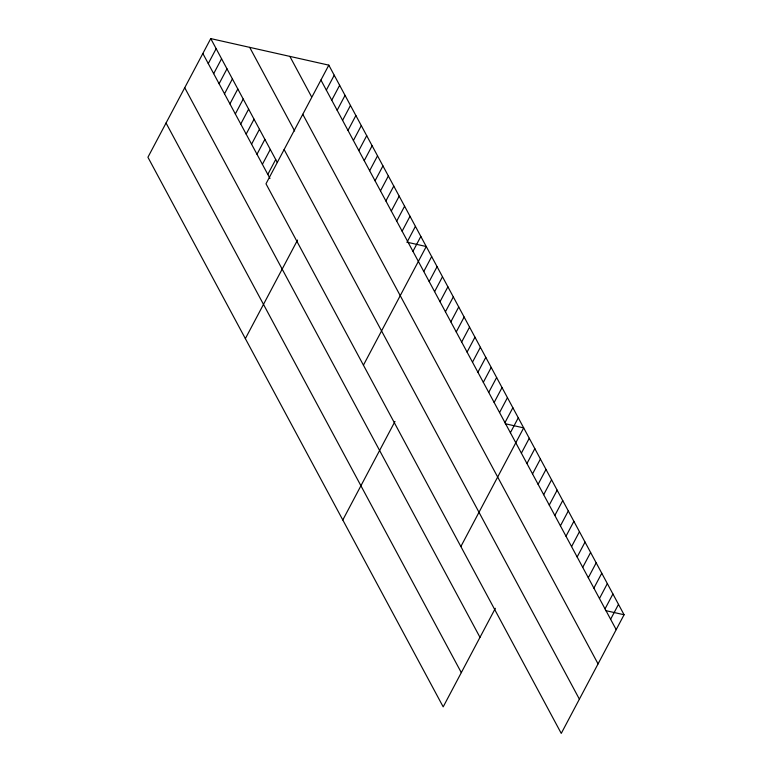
<?xml version="1.0" encoding="UTF-8"?>
<svg xmlns="http://www.w3.org/2000/svg" width="772" height="772" viewBox="0 0 772 772"><rect width="100%" height="100%" fill="white"/><g stroke="black" fill="none" stroke-linecap="round" stroke-linejoin="round"><path stroke-width="1.16" d="M328.814 65.147L265.993 183.794L561.254 733.4L624.075 614.753L328.814 65.147L210.746 38.6L147.925 157.247L443.186 706.853L495.363 608.297M208.266 63.574L216.16 48.675M213.68 73.658L221.574 58.749M219.094 83.733L226.987 68.824M224.507 93.808L232.401 78.908M229.921 103.882L237.815 88.983M235.335 113.957L243.219 99.057M240.748 124.031L248.632 109.132M246.162 134.116L254.046 119.206M251.575 144.19L259.46 129.281M256.989 154.265L264.873 139.365M262.403 164.34L270.287 149.44M267.807 174.414L275.7 159.514M326.344 90.121L334.228 75.222M331.748 100.196L339.641 85.296M337.161 110.271L345.055 95.371M342.575 120.355L350.469 105.446M347.989 130.429L355.882 115.52M245.361 338.618L297.548 240.063M353.402 140.504L361.296 125.604M358.816 150.579L366.71 135.679M364.23 160.653L372.123 145.754M369.643 170.728L377.537 155.828M375.057 180.802L382.951 165.903M380.471 190.887L388.364 175.977M385.884 200.961L393.778 186.062M391.298 211.036L399.192 196.136M396.712 221.11L404.596 206.211M402.125 231.185L410.009 216.285M407.539 241.26L415.423 226.36M412.952 251.344L420.837 236.435M363.429 365.166L426.25 246.519L406.767 242.138M423.78 271.493L431.664 256.593M429.184 281.568L437.077 266.668M434.597 291.642L442.491 276.743M440.011 301.717L447.905 286.817M445.425 311.801L453.318 296.892M342.797 519.99L394.984 421.435M450.838 321.876L458.732 306.966M456.252 331.95L464.146 317.051M461.666 342.025L469.559 327.125M467.079 352.1L474.973 337.2M472.493 362.174L480.387 347.275M477.907 372.258L485.8 357.349M483.32 382.333L491.214 367.424M488.734 392.408L496.628 377.508M494.148 402.482L502.032 387.583M499.561 412.557L507.445 397.657M504.975 422.631L512.859 407.732M510.388 432.706L518.273 417.806M460.865 546.537L523.686 427.881L505.293 423.751M521.38 453.164L529.264 438.264M526.948 463.547L534.842 448.648M532.526 473.931L540.419 459.031M538.103 484.314L545.997 469.415M543.681 494.698L551.575 479.788M549.259 505.071L557.152 490.172M554.836 515.455L562.73 500.555M560.414 525.838L568.308 510.939M565.992 536.222L573.885 521.322M571.569 546.605L579.463 531.696M577.147 556.979L585.041 542.079M582.725 567.362L590.619 552.462M588.303 577.745L596.187 562.846M593.88 588.129L601.764 573.229M599.458 598.512L607.342 583.603M605.036 608.886L612.92 593.986M610.613 619.269L618.497 604.37M605.673 610.613L624.075 614.753M320.93 80.047L616.191 629.653M289.857 56.385L311.502 96.693M302.798 114.285L598.059 663.891M249.703 47.362L294.634 130.989M284.125 149.556L579.386 699.162M210.746 38.6L277.322 162.535M202.853 53.5L269.978 178.448M184.73 87.738L479.991 637.344M166.048 123.009L461.309 672.624"/></g></svg>
